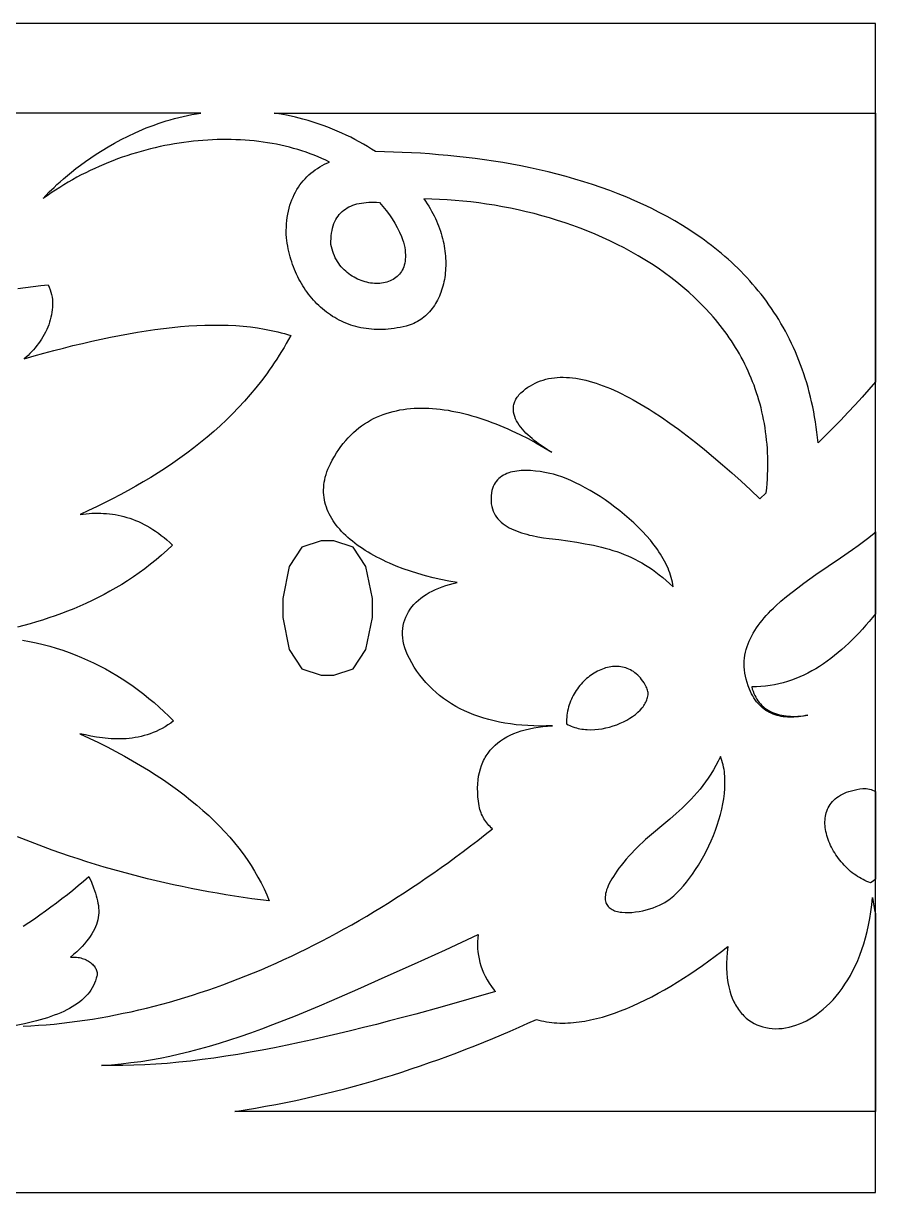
# Model space of a CAD drawing. Extents: x -52 to 65, y 3 to 43.
# Drawn here: x 35.4 to 64.55, y 2.87 to 42.85 of the extents above; entities that cross this region are included whole.
import ezdxf

# ---------------------------------------------------------------- set-up
doc = ezdxf.new("R2010")
doc.units = 0
doc.header["$MEASUREMENT"] = 0
doc.layers.get('0').update_dxf_attribs({"linetype": 'CONTINUOUS'})
doc.layers.add('LAYER_1', color=18, linetype='CONTINUOUS')

msp = doc.modelspace()

# ---------------------------------------------------------------- linework, layer by layer
msp.add_line((64.545, 2.866), (64.545, 42.852))
at = {"layer": 'LAYER_1'}
for points in [[(64.545, 42.852), (-51.907, 42.852)], [(35.388, 8.554), (35.652, 8.569), (35.916, 8.587), (36.179, 8.608), (36.443, 8.632), (36.707, 8.66), (36.971, 8.691), (37.234, 8.725), (37.498, 8.763), (37.761, 8.803), (38.025, 8.847), (38.288, 8.894), (38.551, 8.944), (38.814, 8.998), (39.077, 9.054), (39.34, 9.114), (39.603, 9.177), (39.865, 9.243), (40.128, 9.312), (40.39, 9.384), (40.652, 9.459), (40.914, 9.538), (41.176, 9.619), (41.438, 9.704), (41.699, 9.791), (41.961, 9.882), (42.222, 9.976), (42.483, 10.073), (42.743, 10.172), (43.004, 10.275), (43.264, 10.381), (43.524, 10.49), (43.784, 10.602), (44.044, 10.717), (44.303, 10.835), (44.562, 10.955), (44.821, 11.079), (45.079, 11.206), (45.338, 11.335), (45.596, 11.468), (45.854, 11.603), (46.111, 11.742), (46.368, 11.883), (46.625, 12.027), (46.882, 12.175), (47.138, 12.324), (47.394, 12.477), (47.65, 12.633), (47.905, 12.792), (48.16, 12.953), (48.415, 13.117), (48.669, 13.284), (48.923, 13.454), (49.177, 13.627), (49.43, 13.802), (49.683, 13.98), (49.936, 14.161), (50.188, 14.345), (50.439, 14.532), (50.691, 14.721), (50.942, 14.913), (51.192, 15.108), (51.442, 15.305), (51.4, 15.343), (51.358, 15.383), (51.319, 15.424), (51.281, 15.467), (51.245, 15.511), (51.211, 15.556), (51.178, 15.603), (51.148, 15.651), (51.12, 15.701), (51.094, 15.752), (51.07, 15.805), (51.049, 15.859), (51.029, 15.914), (51.012, 15.971), (50.998, 16.029), (50.986, 16.089), (50.961, 16.249), (50.944, 16.404), (50.934, 16.555), (50.931, 16.701), (50.936, 16.842), (50.948, 16.978), (50.967, 17.11), (50.993, 17.237), (51.026, 17.359), (51.065, 17.476), (51.088, 17.533), (51.112, 17.589), (51.138, 17.644), (51.165, 17.697), (51.194, 17.749), (51.225, 17.8), (51.257, 17.85), (51.291, 17.898), (51.364, 17.992), (51.443, 18.08), (51.528, 18.164), (51.619, 18.243), (51.717, 18.317), (51.82, 18.386), (51.93, 18.45), (52.045, 18.51), (52.166, 18.564), (52.292, 18.614), (52.424, 18.658), (52.562, 18.698), (52.704, 18.732), (52.853, 18.762), (53.006, 18.787), (53.164, 18.806), (53.328, 18.821), (53.496, 18.831), (53.279, 18.824), (53.065, 18.823), (52.856, 18.826), (52.649, 18.835), (52.447, 18.849), (52.248, 18.869), (52.054, 18.893), (51.863, 18.922), (51.676, 18.957), (51.494, 18.997), (51.315, 19.041), (51.14, 19.091), (50.97, 19.146), (50.804, 19.206), (50.642, 19.271), (50.485, 19.341), (50.332, 19.416), (50.183, 19.495), (50.039, 19.58), (49.9, 19.67), (49.765, 19.765), (49.634, 19.865), (49.509, 19.97), (49.388, 20.079), (49.272, 20.194), (49.161, 20.313), (49.054, 20.438), (48.953, 20.567), (48.857, 20.701), (48.765, 20.84), (48.679, 20.984), (48.598, 21.133), (48.539, 21.255), (48.488, 21.375), (48.447, 21.494), (48.414, 21.61), (48.389, 21.724), (48.373, 21.836), (48.365, 21.945), (48.365, 22.052), (48.372, 22.157), (48.387, 22.259), (48.409, 22.359), (48.439, 22.455), (48.475, 22.55), (48.518, 22.641), (48.568, 22.729), (48.623, 22.815), (48.686, 22.897), (48.754, 22.977), (48.828, 23.053), (48.907, 23.126), (48.992, 23.196), (49.082, 23.262), (49.177, 23.325), (49.277, 23.385), (49.382, 23.44), (49.491, 23.493), (49.605, 23.541), (49.722, 23.586), (49.844, 23.627), (49.969, 23.664), (50.097, 23.697), (50.229, 23.726), (49.951, 23.776), (49.677, 23.832), (49.408, 23.895), (49.144, 23.964), (48.886, 24.038), (48.634, 24.118), (48.389, 24.204), (48.151, 24.295), (47.921, 24.392), (47.809, 24.442), (47.7, 24.494), (47.592, 24.547), (47.486, 24.601), (47.383, 24.656), (47.283, 24.712), (47.184, 24.77), (47.088, 24.829), (46.995, 24.889), (46.905, 24.95), (46.817, 25.013), (46.731, 25.076), (46.649, 25.141), (46.569, 25.207), (46.492, 25.273), (46.419, 25.341), (46.348, 25.41), (46.281, 25.48), (46.216, 25.551), (46.155, 25.623), (46.097, 25.696), (46.042, 25.77), (45.991, 25.845), (45.944, 25.92), (45.899, 25.997), (45.859, 26.075), (45.822, 26.153), (45.789, 26.232), (45.759, 26.313), (45.734, 26.394), (45.712, 26.475), (45.694, 26.558), (45.68, 26.642), (45.671, 26.726), (45.665, 26.811), (45.664, 26.896), (45.667, 26.983), (45.674, 27.07), (45.686, 27.158), (45.702, 27.247), (45.722, 27.336), (45.748, 27.426), (45.777, 27.516), (45.812, 27.607), (45.851, 27.699), (45.895, 27.791), (45.962, 27.92), (46.032, 28.043), (46.105, 28.162), (46.18, 28.275), (46.258, 28.384), (46.338, 28.488), (46.421, 28.587), (46.506, 28.682), (46.594, 28.772), (46.683, 28.858), (46.776, 28.939), (46.87, 29.015), (46.966, 29.088), (47.065, 29.155), (47.166, 29.219), (47.268, 29.278), (47.373, 29.334), (47.479, 29.385), (47.588, 29.432), (47.698, 29.474), (47.809, 29.513), (47.923, 29.548), (48.038, 29.58), (48.154, 29.607), (48.273, 29.631), (48.392, 29.651), (48.513, 29.667), (48.635, 29.679), (48.759, 29.689), (48.884, 29.694), (49.01, 29.696), (49.137, 29.695), (49.265, 29.691), (49.394, 29.683), (49.524, 29.672), (49.655, 29.658), (49.787, 29.64), (49.92, 29.62), (50.053, 29.596), (50.187, 29.57), (50.322, 29.541), (50.457, 29.509), (50.593, 29.474), (50.729, 29.436), (50.866, 29.396), (51.003, 29.353), (51.14, 29.307), (51.278, 29.259), (51.416, 29.208), (51.554, 29.155), (51.692, 29.1), (51.83, 29.042), (51.968, 28.982), (52.106, 28.92), (52.381, 28.789), (52.656, 28.65), (52.929, 28.503), (53.2, 28.349), (53.469, 28.187), (53.324, 28.273), (53.173, 28.37), (53.02, 28.476), (52.944, 28.532), (52.869, 28.59), (52.796, 28.651), (52.724, 28.713), (52.654, 28.776), (52.587, 28.841), (52.523, 28.908), (52.463, 28.976), (52.407, 29.045), (52.355, 29.115), (52.308, 29.187), (52.267, 29.259), (52.231, 29.331), (52.202, 29.405), (52.179, 29.478), (52.163, 29.553), (52.155, 29.627), (52.154, 29.664), (52.155, 29.702), (52.158, 29.739), (52.163, 29.776), (52.171, 29.813), (52.18, 29.851), (52.192, 29.888), (52.207, 29.925), (52.224, 29.962), (52.243, 29.999), (52.265, 30.035), (52.29, 30.072), (52.317, 30.109), (52.347, 30.145), (52.38, 30.181), (52.416, 30.217), (52.454, 30.253), (52.496, 30.288), (52.574, 30.35), (52.654, 30.406), (52.736, 30.459), (52.82, 30.507), (52.905, 30.55), (52.993, 30.589), (53.082, 30.624), (53.174, 30.654), (53.267, 30.68), (53.362, 30.702), (53.458, 30.72), (53.557, 30.733), (53.657, 30.742), (53.759, 30.748), (53.862, 30.749), (53.967, 30.746), (54.074, 30.739), (54.182, 30.729), (54.292, 30.714), (54.404, 30.695), (54.517, 30.673), (54.632, 30.647), (54.748, 30.617), (54.866, 30.583), (54.985, 30.546), (55.106, 30.505), (55.228, 30.46), (55.352, 30.412), (55.477, 30.36), (55.603, 30.305), (55.731, 30.246), (55.86, 30.184), (55.99, 30.118), (56.122, 30.049), (56.255, 29.977), (56.389, 29.902), (56.525, 29.823), (56.662, 29.741), (56.8, 29.655), (56.939, 29.567), (57.221, 29.381), (57.508, 29.183), (57.798, 28.973), (58.094, 28.751), (58.393, 28.518), (58.696, 28.274), (59.003, 28.02), (59.313, 27.755), (59.627, 27.48), (59.944, 27.195), (60.265, 26.9), (60.588, 26.597), (60.807, 26.803), (60.822, 26.96), (60.835, 27.116), (60.845, 27.27), (60.852, 27.423), (60.857, 27.575), (60.859, 27.726), (60.859, 27.875), (60.856, 28.023), (60.85, 28.17), (60.842, 28.316), (60.831, 28.46), (60.818, 28.603), (60.802, 28.745), (60.784, 28.886), (60.764, 29.025), (60.741, 29.163), (60.715, 29.3), (60.688, 29.435), (60.658, 29.569), (60.626, 29.702), (60.591, 29.834), (60.555, 29.965), (60.516, 30.094), (60.475, 30.222), (60.431, 30.349), (60.386, 30.474), (60.338, 30.598), (60.289, 30.721), (60.237, 30.843), (60.184, 30.964), (60.128, 31.083), (60.07, 31.201), (60.011, 31.318), (59.949, 31.433), (59.885, 31.547), (59.82, 31.66), (59.753, 31.772), (59.684, 31.883), (59.613, 31.992), (59.54, 32.1), (59.466, 32.207), (59.39, 32.312), (59.312, 32.417), (59.232, 32.52), (59.151, 32.622), (59.068, 32.722), (58.984, 32.822), (58.898, 32.92), (58.721, 33.112), (58.538, 33.3), (58.35, 33.483), (58.155, 33.661), (57.956, 33.834), (57.751, 34.002), (57.541, 34.165), (57.326, 34.323), (57.106, 34.477), (56.882, 34.625), (56.654, 34.769), (56.422, 34.908), (56.186, 35.042), (55.947, 35.171), (55.704, 35.295), (55.457, 35.415), (55.208, 35.529), (54.956, 35.639), (54.701, 35.744), (54.444, 35.844), (54.184, 35.94), (53.923, 36.03), (53.66, 36.116), (53.395, 36.197), (53.128, 36.273), (52.861, 36.345), (52.592, 36.411), (52.323, 36.473), (52.052, 36.531), (51.782, 36.583), (51.511, 36.631), (51.24, 36.674), (50.97, 36.712), (50.7, 36.746), (50.43, 36.775), (50.161, 36.799), (49.893, 36.818), (49.626, 36.833), (49.361, 36.843), (49.097, 36.849), (49.155, 36.767), (49.209, 36.685), (49.262, 36.602), (49.312, 36.519), (49.36, 36.435), (49.405, 36.351), (49.448, 36.266), (49.489, 36.181), (49.527, 36.095), (49.564, 36.009), (49.597, 35.924), (49.629, 35.837), (49.658, 35.751), (49.686, 35.665), (49.711, 35.579), (49.733, 35.493), (49.754, 35.407), (49.772, 35.321), (49.788, 35.235), (49.802, 35.15), (49.814, 35.065), (49.824, 34.98), (49.832, 34.896), (49.837, 34.812), (49.841, 34.729), (49.842, 34.646), (49.841, 34.565), (49.839, 34.483), (49.834, 34.403), (49.827, 34.324), (49.818, 34.245), (49.808, 34.167), (49.795, 34.09), (49.78, 34.015), (49.763, 33.94), (49.745, 33.867), (49.724, 33.795), (49.702, 33.724), (49.678, 33.654), (49.651, 33.586), (49.623, 33.519), (49.593, 33.454), (49.562, 33.39), (49.528, 33.328), (49.493, 33.267), (49.455, 33.208), (49.416, 33.151), (49.376, 33.096), (49.333, 33.043), (49.289, 32.991), (49.243, 32.941), (49.195, 32.894), (49.145, 32.849), (49.094, 32.805), (49.041, 32.764), (48.987, 32.725), (48.931, 32.689), (48.873, 32.655), (48.813, 32.623), (48.752, 32.594), (48.69, 32.567), (48.625, 32.543), (48.56, 32.521), (48.492, 32.502), (48.387, 32.477), (48.283, 32.454), (48.18, 32.435), (48.078, 32.419), (47.977, 32.405), (47.877, 32.395), (47.778, 32.387), (47.68, 32.383), (47.584, 32.381), (47.488, 32.382), (47.393, 32.386), (47.3, 32.392), (47.207, 32.401), (47.116, 32.413), (47.026, 32.427), (46.937, 32.444), (46.85, 32.464), (46.763, 32.486), (46.678, 32.51), (46.594, 32.537), (46.511, 32.566), (46.43, 32.598), (46.35, 32.631), (46.271, 32.667), (46.194, 32.706), (46.118, 32.746), (46.043, 32.789), (45.97, 32.833), (45.898, 32.88), (45.827, 32.929), (45.758, 32.98), (45.691, 33.032), (45.625, 33.087), (45.56, 33.143), (45.497, 33.202), (45.435, 33.262), (45.375, 33.324), (45.317, 33.387), (45.26, 33.453), (45.204, 33.52), (45.151, 33.588), (45.098, 33.658), (45.048, 33.73), (44.999, 33.803), (44.952, 33.878), (44.906, 33.954), (44.862, 34.031), (44.82, 34.11), (44.78, 34.19), (44.741, 34.271), (44.704, 34.354), (44.669, 34.437), (44.636, 34.522), (44.604, 34.608), (44.575, 34.695), (44.547, 34.783), (44.521, 34.872), (44.497, 34.963), (44.475, 35.053), (44.454, 35.145), (44.436, 35.238), (44.42, 35.331), (44.405, 35.426), (44.393, 35.521), (44.388, 35.643), (44.387, 35.764), (44.39, 35.881), (44.396, 35.996), (44.407, 36.109), (44.421, 36.218), (44.439, 36.326), (44.46, 36.43), (44.485, 36.532), (44.514, 36.631), (44.545, 36.727), (44.58, 36.821), (44.618, 36.912), (44.66, 37), (44.704, 37.085), (44.752, 37.168), (44.802, 37.248), (44.855, 37.325), (44.911, 37.4), (44.97, 37.471), (45.032, 37.54), (45.096, 37.606), (45.163, 37.669), (45.232, 37.73), (45.303, 37.787), (45.377, 37.842), (45.453, 37.894), (45.532, 37.943), (45.612, 37.989), (45.695, 38.033), (45.78, 38.073), (45.866, 38.11), (45.737, 38.173), (45.606, 38.233), (45.473, 38.29), (45.338, 38.344), (45.202, 38.396), (45.064, 38.445), (44.924, 38.492), (44.782, 38.536), (44.639, 38.577), (44.494, 38.616), (44.348, 38.652), (44.201, 38.685), (44.052, 38.716), (43.902, 38.744), (43.75, 38.769), (43.598, 38.792), (43.444, 38.812), (43.29, 38.83), (43.134, 38.845), (42.978, 38.857), (42.82, 38.867), (42.662, 38.874), (42.503, 38.879), (42.344, 38.881), (42.183, 38.88), (42.023, 38.877), (41.861, 38.871), (41.7, 38.862), (41.537, 38.851), (41.375, 38.838), (41.212, 38.822), (41.049, 38.803), (40.886, 38.782), (40.723, 38.758), (40.56, 38.731), (40.397, 38.702), (40.233, 38.671), (40.07, 38.636), (39.908, 38.6), (39.745, 38.561), (39.583, 38.519), (39.421, 38.474), (39.259, 38.427), (39.098, 38.378), (38.938, 38.326), (38.778, 38.272), (38.619, 38.215), (38.46, 38.155), (38.303, 38.093), (38.146, 38.028), (37.99, 37.961), (37.835, 37.891), (37.681, 37.819), (37.528, 37.745), (37.376, 37.667), (37.226, 37.588), (37.076, 37.505), (36.928, 37.421), (36.782, 37.334), (36.637, 37.244), (36.493, 37.152), (36.351, 37.057), (36.21, 36.96), (36.071, 36.86), (36.166, 36.965), (36.283, 37.086), (36.445, 37.245), (36.543, 37.337), (36.651, 37.435), (36.77, 37.54), (36.899, 37.651), (37.039, 37.766), (37.189, 37.885), (37.349, 38.007), (37.519, 38.131), (37.699, 38.257), (37.888, 38.383), (38.087, 38.51), (38.295, 38.635), (38.512, 38.759), (38.738, 38.88), (38.974, 38.999), (39.218, 39.113), (39.343, 39.168), (39.47, 39.222), (39.6, 39.275), (39.731, 39.326), (39.865, 39.376), (40.001, 39.424), (40.138, 39.47), (40.278, 39.514), (40.42, 39.556), (40.564, 39.596), (40.709, 39.634), (40.857, 39.67), (41.007, 39.703), (41.158, 39.734), (41.312, 39.762), (41.467, 39.787), (23.9, 39.787)], [(35.21, 33.786), (35.468, 33.824), (35.728, 33.857), (35.987, 33.886), (36.245, 33.909), (36.282, 33.828), (36.313, 33.745), (36.338, 33.662), (36.359, 33.577), (36.375, 33.492), (36.386, 33.406), (36.392, 33.32), (36.394, 33.234), (36.391, 33.147), (36.384, 33.061), (36.373, 32.974), (36.358, 32.887), (36.339, 32.801), (36.317, 32.715), (36.291, 32.63), (36.261, 32.545), (36.228, 32.461), (36.192, 32.378), (36.152, 32.296), (36.11, 32.216), (36.065, 32.136), (36.018, 32.058), (35.967, 31.981), (35.915, 31.906), (35.86, 31.833), (35.803, 31.762), (35.744, 31.693), (35.684, 31.626), (35.621, 31.561), (35.557, 31.498), (35.492, 31.438), (35.425, 31.381), (35.763, 31.478), (36.099, 31.572), (36.432, 31.662), (36.762, 31.748), (37.09, 31.831), (37.414, 31.91), (37.736, 31.984), (38.055, 32.055), (38.37, 32.121), (38.682, 32.183), (38.991, 32.24), (39.297, 32.293), (39.599, 32.341), (39.897, 32.384), (40.192, 32.421), (40.482, 32.454), (40.769, 32.482), (41.052, 32.504), (41.331, 32.52), (41.605, 32.531), (41.876, 32.536), (42.142, 32.535), (42.403, 32.528), (42.66, 32.515), (42.913, 32.496), (43.161, 32.47), (43.403, 32.438), (43.641, 32.399), (43.874, 32.353), (44.102, 32.3), (44.214, 32.271), (44.325, 32.241), (44.435, 32.208), (44.543, 32.174), (44.466, 32.036), (44.389, 31.899), (44.31, 31.765), (44.229, 31.632), (44.147, 31.5), (44.064, 31.371), (43.979, 31.242), (43.893, 31.116), (43.806, 30.991), (43.717, 30.868), (43.536, 30.626), (43.349, 30.39), (43.157, 30.159), (42.961, 29.935), (42.759, 29.717), (42.553, 29.504), (42.342, 29.296), (42.127, 29.093), (41.907, 28.896), (41.683, 28.704), (41.455, 28.516), (41.223, 28.333), (40.987, 28.155), (40.748, 27.981), (40.504, 27.811), (40.257, 27.646), (40.007, 27.484), (39.754, 27.327), (39.497, 27.173), (39.237, 27.023), (38.974, 26.876), (38.708, 26.732), (38.44, 26.592), (38.169, 26.455), (37.895, 26.32), (37.619, 26.189), (37.341, 26.059), (37.441, 26.072), (37.541, 26.083), (37.641, 26.091), (37.741, 26.097), (37.841, 26.1), (37.94, 26.101), (38.04, 26.1), (38.14, 26.096), (38.239, 26.089), (38.338, 26.079), (38.438, 26.067), (38.537, 26.052), (38.636, 26.033), (38.735, 26.012), (38.834, 25.987), (38.933, 25.959), (39.032, 25.928), (39.131, 25.893), (39.229, 25.855), (39.328, 25.814), (39.426, 25.768), (39.524, 25.719), (39.623, 25.667), (39.721, 25.61), (39.819, 25.549), (39.916, 25.485), (40.014, 25.416), (40.112, 25.343), (40.209, 25.266), (40.306, 25.185), (40.403, 25.099), (40.5, 25.009), (40.313, 24.835), (40.125, 24.668), (39.935, 24.508), (39.743, 24.353), (39.55, 24.204), (39.355, 24.062), (39.158, 23.925), (38.96, 23.793), (38.761, 23.667), (38.56, 23.546), (38.358, 23.43), (38.154, 23.319), (37.949, 23.213), (37.743, 23.111), (37.536, 23.014), (37.328, 22.921), (37.118, 22.833), (36.908, 22.748), (36.696, 22.668), (36.483, 22.591), (36.27, 22.518), (36.055, 22.448), (35.84, 22.382), (35.623, 22.318), (35.406, 22.258), (35.189, 22.201)], [(35.365, 21.759), (35.602, 21.715), (35.836, 21.665), (36.067, 21.61), (36.295, 21.55), (36.519, 21.484), (36.74, 21.414), (36.957, 21.338), (37.172, 21.257), (37.383, 21.171), (37.592, 21.08), (37.797, 20.984), (37.999, 20.883), (38.199, 20.778), (38.395, 20.668), (38.588, 20.553), (38.779, 20.434), (38.967, 20.31), (39.152, 20.181), (39.334, 20.048), (39.513, 19.911), (39.69, 19.769), (39.864, 19.623), (40.035, 19.473), (40.204, 19.319), (40.371, 19.16), (40.534, 18.998), (40.437, 18.926), (40.339, 18.859), (40.24, 18.797), (40.141, 18.74), (40.04, 18.688), (39.94, 18.64), (39.838, 18.597), (39.736, 18.559), (39.634, 18.524), (39.531, 18.494), (39.428, 18.467), (39.325, 18.444), (39.222, 18.425), (39.118, 18.41), (39.015, 18.397), (38.912, 18.388), (38.809, 18.382), (38.706, 18.379), (38.603, 18.379), (38.501, 18.381), (38.4, 18.386), (38.298, 18.393), (38.198, 18.402), (38.098, 18.414), (37.901, 18.442), (37.707, 18.477), (37.517, 18.517), (37.332, 18.561), (37.651, 18.411), (37.962, 18.259), (38.266, 18.106), (38.563, 17.95), (38.852, 17.792), (39.133, 17.633), (39.407, 17.472), (39.674, 17.309), (39.933, 17.144), (40.184, 16.977), (40.428, 16.808), (40.664, 16.638), (40.893, 16.466), (41.114, 16.291), (41.328, 16.115), (41.534, 15.938), (41.733, 15.758), (41.924, 15.576), (42.107, 15.393), (42.283, 15.207), (42.452, 15.02), (42.613, 14.831), (42.766, 14.64), (42.912, 14.447), (43.05, 14.253), (43.181, 14.056), (43.304, 13.858), (43.42, 13.658), (43.528, 13.456), (43.629, 13.252), (43.722, 13.046), (43.808, 12.839), (43.51, 12.877), (43.212, 12.917), (42.914, 12.96), (42.616, 13.005), (42.319, 13.052), (42.021, 13.102), (41.724, 13.155), (41.426, 13.21), (41.129, 13.268), (40.832, 13.329), (40.534, 13.392), (40.237, 13.459), (39.94, 13.527), (39.643, 13.599), (39.346, 13.674), (39.049, 13.751), (38.753, 13.831), (38.456, 13.914), (38.159, 14.001), (37.863, 14.09), (37.567, 14.182), (37.27, 14.277), (36.974, 14.376), (36.678, 14.477), (36.382, 14.582), (36.086, 14.69), (35.79, 14.801), (35.494, 14.916), (35.199, 15.034)], [(35.387, 11.977), (35.58, 12.103), (35.771, 12.232), (35.962, 12.364), (36.151, 12.498), (36.34, 12.636), (36.528, 12.776), (36.714, 12.919), (36.9, 13.064), (37.085, 13.213), (37.269, 13.364), (37.452, 13.518), (37.634, 13.675), (37.72, 13.478), (37.796, 13.29), (37.829, 13.198), (37.86, 13.109), (37.887, 13.021), (37.911, 12.934), (37.931, 12.849), (37.947, 12.765), (37.96, 12.682), (37.968, 12.6), (37.972, 12.518), (37.972, 12.438), (37.967, 12.357), (37.957, 12.277), (37.943, 12.197), (37.923, 12.117), (37.897, 12.037), (37.867, 11.957), (37.83, 11.876), (37.788, 11.795), (37.739, 11.713), (37.685, 11.63), (37.624, 11.546), (37.557, 11.461), (37.482, 11.374), (37.401, 11.286), (37.313, 11.197), (37.218, 11.105), (37.115, 11.012), (37.005, 10.917), (37.058, 10.921), (37.111, 10.922), (37.163, 10.921), (37.214, 10.917), (37.264, 10.911), (37.314, 10.902), (37.362, 10.89), (37.409, 10.877), (37.454, 10.862), (37.498, 10.844), (37.54, 10.825), (37.581, 10.804), (37.62, 10.782), (37.657, 10.758), (37.692, 10.732), (37.725, 10.706), (37.756, 10.678), (37.785, 10.649), (37.811, 10.619), (37.835, 10.589), (37.856, 10.557), (37.874, 10.526), (37.89, 10.493), (37.902, 10.461), (37.912, 10.428), (37.919, 10.394), (37.922, 10.361), (37.922, 10.328), (37.919, 10.295), (37.912, 10.263), (37.902, 10.231), (37.887, 10.199), (37.861, 10.113), (37.83, 10.029), (37.793, 9.949), (37.751, 9.87), (37.704, 9.794), (37.652, 9.721), (37.595, 9.65), (37.533, 9.582), (37.467, 9.515), (37.396, 9.452), (37.321, 9.39), (37.241, 9.331), (37.157, 9.273), (37.068, 9.218), (36.976, 9.165), (36.879, 9.114), (36.779, 9.065), (36.674, 9.018), (36.566, 8.973), (36.454, 8.929), (36.339, 8.887), (36.22, 8.848), (36.098, 8.809), (35.972, 8.773), (35.843, 8.738), (35.711, 8.704), (35.576, 8.673), (35.439, 8.642), (35.154, 8.586)], [(-51.907, 2.866), (64.545, 2.866)]]:
    msp.add_lwpolyline(points, dxfattribs=at)
for points in [[(64.545, 39.787), (64.545, 30.595), (64.319, 30.334), (64.085, 30.072), (63.846, 29.81), (63.6, 29.548), (63.35, 29.286), (63.096, 29.025), (62.838, 28.764), (62.577, 28.505), (62.559, 28.687), (62.538, 28.868), (62.514, 29.046), (62.488, 29.222), (62.459, 29.396), (62.428, 29.568), (62.394, 29.738), (62.358, 29.906), (62.319, 30.072), (62.278, 30.236), (62.234, 30.398), (62.188, 30.558), (62.14, 30.716), (62.089, 30.872), (62.036, 31.026), (61.981, 31.178), (61.924, 31.328), (61.864, 31.476), (61.802, 31.622), (61.738, 31.766), (61.672, 31.909), (61.603, 32.049), (61.533, 32.188), (61.46, 32.325), (61.386, 32.46), (61.309, 32.593), (61.23, 32.724), (61.15, 32.853), (61.067, 32.981), (60.983, 33.107), (60.897, 33.231), (60.808, 33.353), (60.718, 33.474), (60.626, 33.592), (60.533, 33.709), (60.437, 33.824), (60.34, 33.938), (60.241, 34.05), (60.14, 34.16), (60.038, 34.268), (59.934, 34.375), (59.828, 34.48), (59.721, 34.583), (59.612, 34.685), (59.502, 34.785), (59.39, 34.884), (59.277, 34.98), (59.162, 35.076), (59.046, 35.169), (58.928, 35.261), (58.809, 35.352), (58.689, 35.441), (58.567, 35.528), (58.444, 35.614), (58.194, 35.781), (57.939, 35.942), (57.679, 36.098), (57.415, 36.247), (57.146, 36.39), (56.873, 36.528), (56.596, 36.661), (56.315, 36.787), (56.031, 36.909), (55.744, 37.025), (55.453, 37.136), (55.159, 37.241), (54.863, 37.342), (54.564, 37.437), (54.262, 37.528), (53.959, 37.614), (53.653, 37.695), (53.346, 37.772), (53.037, 37.844), (52.727, 37.912), (52.416, 37.975), (52.104, 38.034), (51.791, 38.089), (51.477, 38.139), (51.163, 38.186), (50.849, 38.229), (50.535, 38.268), (50.222, 38.303), (49.909, 38.334), (49.596, 38.362), (49.284, 38.387), (48.974, 38.408), (48.665, 38.425), (48.357, 38.44), (48.051, 38.451), (47.746, 38.459), (47.444, 38.465), (47.307, 38.553), (47.168, 38.639), (47.027, 38.722), (46.884, 38.803), (46.738, 38.881), (46.59, 38.957), (46.44, 39.031), (46.287, 39.102), (46.132, 39.171), (45.973, 39.237), (45.811, 39.3), (45.647, 39.361), (45.479, 39.419), (45.308, 39.475), (45.133, 39.528), (44.955, 39.578), (44.704, 39.642), (44.456, 39.698), (44.21, 39.747), (43.968, 39.787)], [(47.573, 36.73), (47.695, 36.591), (47.808, 36.45), (47.913, 36.308), (48.01, 36.164), (48.1, 36.018), (48.184, 35.868), (48.261, 35.716), (48.333, 35.56), (48.367, 35.462), (48.395, 35.366), (48.418, 35.274), (48.437, 35.185), (48.45, 35.1), (48.459, 35.017), (48.464, 34.938), (48.464, 34.862), (48.459, 34.789), (48.451, 34.719), (48.439, 34.653), (48.423, 34.589), (48.403, 34.529), (48.38, 34.472), (48.354, 34.417), (48.324, 34.366), (48.291, 34.318), (48.256, 34.273), (48.217, 34.231), (48.176, 34.193), (48.132, 34.157), (48.086, 34.124), (48.038, 34.094), (47.988, 34.067), (47.936, 34.043), (47.882, 34.022), (47.826, 34.004), (47.769, 33.989), (47.71, 33.977), (47.65, 33.968), (47.59, 33.962), (47.528, 33.958), (47.465, 33.958), (47.402, 33.96), (47.338, 33.965), (47.274, 33.973), (47.21, 33.984), (47.146, 33.997), (47.082, 34.013), (47.018, 34.033), (46.954, 34.054), (46.891, 34.079), (46.828, 34.106), (46.766, 34.137), (46.706, 34.169), (46.646, 34.205), (46.587, 34.243), (46.53, 34.284), (46.475, 34.327), (46.421, 34.374), (46.368, 34.422), (46.318, 34.474), (46.27, 34.528), (46.224, 34.584), (46.18, 34.644), (46.139, 34.705), (46.1, 34.77), (46.065, 34.837), (46.032, 34.906), (46.002, 34.978), (45.976, 35.053), (45.953, 35.13), (45.933, 35.209), (45.917, 35.291), (45.916, 35.395), (45.919, 35.495), (45.926, 35.591), (45.937, 35.682), (45.952, 35.769), (45.97, 35.852), (45.992, 35.93), (46.019, 36.005), (46.048, 36.076), (46.081, 36.142), (46.118, 36.205), (46.158, 36.264), (46.202, 36.319), (46.248, 36.371), (46.298, 36.418), (46.351, 36.463), (46.408, 36.503), (46.467, 36.541), (46.529, 36.574), (46.594, 36.605), (46.662, 36.632), (46.732, 36.656), (46.805, 36.677), (46.881, 36.694), (46.96, 36.709), (47.04, 36.72), (47.124, 36.729), (47.209, 36.735), (47.297, 36.737), (47.387, 36.738), (47.479, 36.735)], [(53.397, 27.464), (53.235, 27.496), (53.071, 27.523), (52.907, 27.544), (52.743, 27.557), (52.663, 27.561), (52.583, 27.562), (52.504, 27.561), (52.426, 27.558), (52.35, 27.552), (52.275, 27.543), (52.202, 27.532), (52.131, 27.518), (52.062, 27.501), (51.996, 27.48), (51.932, 27.457), (51.87, 27.43), (51.812, 27.399), (51.756, 27.365), (51.704, 27.327), (51.655, 27.285), (51.61, 27.24), (51.568, 27.19), (51.53, 27.136), (51.497, 27.078), (51.468, 27.015), (51.443, 26.948), (51.423, 26.876), (51.408, 26.799), (51.395, 26.696), (51.39, 26.598), (51.391, 26.505), (51.4, 26.416), (51.415, 26.331), (51.436, 26.25), (51.464, 26.174), (51.497, 26.101), (51.536, 26.032), (51.58, 25.967), (51.629, 25.905), (51.683, 25.847), (51.742, 25.792), (51.805, 25.741), (51.872, 25.692), (51.942, 25.647), (52.017, 25.604), (52.094, 25.565), (52.175, 25.528), (52.258, 25.493), (52.344, 25.461), (52.432, 25.431), (52.522, 25.404), (52.614, 25.379), (52.707, 25.355), (52.802, 25.334), (52.994, 25.296), (53.188, 25.264), (53.382, 25.238), (53.707, 25.196), (54.02, 25.154), (54.321, 25.109), (54.612, 25.059), (54.754, 25.032), (54.894, 25.003), (55.031, 24.973), (55.167, 24.941), (55.3, 24.906), (55.432, 24.869), (55.562, 24.829), (55.69, 24.787), (55.817, 24.742), (55.942, 24.693), (56.067, 24.642), (56.19, 24.586), (56.312, 24.527), (56.433, 24.465), (56.553, 24.398), (56.673, 24.326), (56.792, 24.251), (56.911, 24.17), (57.029, 24.085), (57.147, 23.995), (57.265, 23.899), (57.383, 23.799), (57.501, 23.692), (57.619, 23.58), (57.609, 23.66), (57.596, 23.74), (57.579, 23.82), (57.558, 23.901), (57.535, 23.981), (57.508, 24.062), (57.478, 24.142), (57.445, 24.223), (57.409, 24.304), (57.37, 24.384), (57.328, 24.464), (57.283, 24.545), (57.236, 24.624), (57.187, 24.704), (57.135, 24.784), (57.08, 24.863), (57.023, 24.941), (56.965, 25.02), (56.841, 25.175), (56.709, 25.328), (56.57, 25.478), (56.425, 25.626), (56.275, 25.771), (56.119, 25.912), (55.959, 26.049), (55.796, 26.182), (55.63, 26.311), (55.461, 26.435), (55.292, 26.554), (55.121, 26.667), (54.951, 26.775), (54.781, 26.876), (54.612, 26.972), (54.446, 27.06), (54.282, 27.142), (54.122, 27.216), (53.966, 27.282), (53.815, 27.34), (53.669, 27.39), (53.529, 27.432)], [(64.545, 25.461), (64.545, 22.665), (64.435, 22.53), (64.323, 22.397), (64.21, 22.267), (64.096, 22.14), (63.981, 22.015), (63.865, 21.893), (63.748, 21.775), (63.629, 21.659), (63.509, 21.547), (63.388, 21.438), (63.265, 21.333), (63.141, 21.231), (63.015, 21.133), (62.888, 21.039), (62.76, 20.95), (62.629, 20.864), (62.498, 20.783), (62.364, 20.706), (62.229, 20.634), (62.093, 20.566), (61.954, 20.503), (61.814, 20.445), (61.672, 20.393), (61.528, 20.345), (61.383, 20.303), (61.235, 20.266), (61.085, 20.235), (60.934, 20.209), (60.78, 20.189), (60.624, 20.176), (60.466, 20.168), (60.306, 20.166), (60.328, 20.087), (60.353, 20.012), (60.381, 19.939), (60.412, 19.871), (60.446, 19.805), (60.482, 19.743), (60.522, 19.684), (60.564, 19.629), (60.609, 19.576), (60.657, 19.527), (60.707, 19.481), (60.76, 19.439), (60.815, 19.399), (60.872, 19.363), (60.932, 19.329), (60.994, 19.299), (61.058, 19.271), (61.124, 19.247), (61.192, 19.225), (61.262, 19.207), (61.334, 19.191), (61.408, 19.178), (61.483, 19.168), (61.56, 19.16), (61.639, 19.156), (61.72, 19.154), (61.802, 19.154), (61.885, 19.158), (61.969, 19.164), (62.055, 19.172), (62.142, 19.183), (62.231, 19.197), (62.149, 19.179), (62.068, 19.164), (61.988, 19.151), (61.909, 19.141), (61.831, 19.133), (61.753, 19.127), (61.677, 19.125), (61.601, 19.125), (61.527, 19.128), (61.454, 19.133), (61.382, 19.142), (61.311, 19.154), (61.242, 19.168), (61.174, 19.186), (61.107, 19.206), (61.041, 19.23), (60.977, 19.257), (60.915, 19.287), (60.854, 19.321), (60.795, 19.358), (60.737, 19.399), (60.682, 19.443), (60.628, 19.49), (60.575, 19.542), (60.525, 19.596), (60.476, 19.655), (60.43, 19.717), (60.385, 19.784), (60.343, 19.854), (60.302, 19.928), (60.264, 20.006), (60.228, 20.088), (60.185, 20.201), (60.147, 20.311), (60.116, 20.42), (60.091, 20.528), (60.072, 20.635), (60.059, 20.74), (60.052, 20.844), (60.05, 20.946), (60.054, 21.048), (60.063, 21.148), (60.077, 21.247), (60.096, 21.345), (60.119, 21.441), (60.148, 21.537), (60.181, 21.631), (60.219, 21.724), (60.261, 21.817), (60.307, 21.908), (60.357, 21.998), (60.41, 22.087), (60.468, 22.176), (60.529, 22.263), (60.594, 22.349), (60.662, 22.435), (60.733, 22.52), (60.807, 22.603), (60.885, 22.687), (60.964, 22.769), (61.047, 22.85), (61.132, 22.931), (61.309, 23.091), (61.494, 23.247), (61.686, 23.402), (61.884, 23.554), (62.087, 23.704), (62.293, 23.852), (62.502, 23.999), (62.924, 24.287), (63.343, 24.572), (63.75, 24.854), (63.946, 24.994), (64.136, 25.135), (64.318, 25.275), (64.492, 25.416)], [(46.018, 20.56), (46.675, 20.779), (47.113, 21.436), (47.332, 22.531), (47.332, 23.187), (47.113, 24.282), (46.675, 24.939), (46.018, 25.158), (45.58, 25.158), (44.924, 24.939), (44.486, 24.282), (44.267, 23.187), (44.267, 22.531), (44.486, 21.436), (44.924, 20.779), (45.58, 20.56)], [(53.973, 18.898), (54.026, 18.868), (54.081, 18.841), (54.137, 18.817), (54.194, 18.794), (54.252, 18.775), (54.311, 18.757), (54.371, 18.742), (54.432, 18.729), (54.493, 18.718), (54.556, 18.71), (54.618, 18.703), (54.681, 18.699), (54.808, 18.696), (54.937, 18.701), (55.065, 18.713), (55.194, 18.732), (55.321, 18.757), (55.447, 18.789), (55.571, 18.826), (55.692, 18.869), (55.81, 18.917), (55.924, 18.97), (56.033, 19.028), (56.137, 19.089), (56.235, 19.154), (56.327, 19.222), (56.412, 19.293), (56.489, 19.367), (56.558, 19.443), (56.589, 19.482), (56.617, 19.521), (56.644, 19.56), (56.668, 19.6), (56.689, 19.64), (56.708, 19.681), (56.724, 19.721), (56.737, 19.762), (56.748, 19.803), (56.756, 19.843), (56.76, 19.884), (56.762, 19.925), (56.76, 19.966), (56.755, 20.006), (56.747, 20.047), (56.735, 20.087), (56.72, 20.127), (56.702, 20.166), (56.664, 20.235), (56.625, 20.299), (56.585, 20.36), (56.543, 20.416), (56.499, 20.47), (56.454, 20.519), (56.408, 20.565), (56.36, 20.607), (56.311, 20.646), (56.261, 20.682), (56.21, 20.714), (56.158, 20.743), (56.105, 20.768), (56.051, 20.79), (55.997, 20.809), (55.942, 20.825), (55.886, 20.838), (55.83, 20.848), (55.773, 20.855), (55.716, 20.859), (55.659, 20.86), (55.601, 20.858), (55.543, 20.853), (55.485, 20.846), (55.428, 20.836), (55.37, 20.824), (55.312, 20.809), (55.255, 20.791), (55.198, 20.771), (55.141, 20.748), (55.085, 20.723), (55.029, 20.696), (54.974, 20.666), (54.919, 20.635), (54.866, 20.601), (54.813, 20.565), (54.761, 20.526), (54.71, 20.486), (54.66, 20.444), (54.611, 20.4), (54.564, 20.354), (54.517, 20.306), (54.472, 20.257), (54.429, 20.206), (54.387, 20.153), (54.346, 20.098), (54.307, 20.042), (54.27, 19.985), (54.235, 19.925), (54.202, 19.865), (54.17, 19.803), (54.141, 19.74), (54.113, 19.676), (54.088, 19.61), (54.065, 19.543), (54.045, 19.475), (54.027, 19.406), (54.011, 19.336), (53.998, 19.265), (53.987, 19.193), (53.979, 19.121), (53.974, 19.047), (53.972, 18.973)], [(59.239, 17.778), (59.161, 17.62), (59.08, 17.467), (58.997, 17.32), (58.91, 17.179), (58.821, 17.044), (58.729, 16.913), (58.635, 16.787), (58.539, 16.666), (58.441, 16.549), (58.342, 16.437), (58.241, 16.327), (58.139, 16.221), (58.035, 16.119), (57.931, 16.019), (57.826, 15.922), (57.721, 15.827), (57.509, 15.642), (57.298, 15.463), (56.881, 15.114), (56.679, 14.938), (56.58, 14.849), (56.483, 14.759), (56.388, 14.668), (56.294, 14.575), (56.204, 14.48), (56.115, 14.382), (56.018, 14.27), (55.928, 14.162), (55.844, 14.058), (55.767, 13.958), (55.697, 13.862), (55.633, 13.769), (55.575, 13.68), (55.522, 13.595), (55.476, 13.514), (55.435, 13.435), (55.4, 13.361), (55.37, 13.29), (55.346, 13.222), (55.326, 13.157), (55.312, 13.096), (55.302, 13.038), (55.297, 12.983), (55.296, 12.931), (55.299, 12.882), (55.307, 12.836), (55.318, 12.793), (55.334, 12.752), (55.353, 12.715), (55.375, 12.68), (55.401, 12.648), (55.43, 12.618), (55.463, 12.591), (55.498, 12.567), (55.536, 12.544), (55.576, 12.525), (55.619, 12.507), (55.664, 12.492), (55.712, 12.479), (55.761, 12.468), (55.813, 12.459), (55.866, 12.452), (55.976, 12.444), (56.091, 12.444), (56.21, 12.45), (56.332, 12.463), (56.455, 12.482), (56.578, 12.506), (56.699, 12.536), (56.819, 12.569), (56.934, 12.607), (57.045, 12.649), (57.15, 12.694), (57.248, 12.741), (57.337, 12.791), (57.416, 12.842), (57.472, 12.883), (57.528, 12.926), (57.64, 13.019), (57.751, 13.123), (57.861, 13.235), (57.97, 13.355), (58.078, 13.484), (58.184, 13.62), (58.287, 13.762), (58.388, 13.911), (58.487, 14.065), (58.582, 14.225), (58.673, 14.389), (58.761, 14.557), (58.844, 14.728), (58.923, 14.902), (58.997, 15.079), (59.066, 15.258), (59.129, 15.437), (59.186, 15.618), (59.237, 15.799), (59.282, 15.979), (59.319, 16.158), (59.35, 16.336), (59.372, 16.512), (59.387, 16.685), (59.391, 16.77), (59.393, 16.855), (59.393, 16.939), (59.391, 17.021), (59.387, 17.103), (59.38, 17.183), (59.371, 17.263), (59.36, 17.341), (59.346, 17.417), (59.33, 17.493), (59.311, 17.567), (59.29, 17.639), (59.266, 17.71)], [(64.545, 16.58), (64.545, 13.582), (64.464, 13.521), (64.376, 13.464), (64.311, 13.486), (64.246, 13.511), (64.181, 13.539), (64.117, 13.569), (64.054, 13.603), (63.991, 13.639), (63.929, 13.677), (63.868, 13.718), (63.808, 13.761), (63.749, 13.806), (63.692, 13.853), (63.635, 13.903), (63.579, 13.954), (63.525, 14.007), (63.473, 14.061), (63.421, 14.117), (63.372, 14.175), (63.324, 14.234), (63.277, 14.294), (63.233, 14.355), (63.19, 14.418), (63.149, 14.481), (63.11, 14.545), (63.073, 14.61), (63.038, 14.676), (63.006, 14.742), (62.976, 14.809), (62.948, 14.876), (62.922, 14.943), (62.899, 15.011), (62.878, 15.078), (62.86, 15.146), (62.845, 15.213), (62.833, 15.28), (62.823, 15.347), (62.817, 15.413), (62.813, 15.479), (62.812, 15.544), (62.815, 15.609), (62.821, 15.672), (62.83, 15.735), (62.842, 15.796), (62.858, 15.857), (62.877, 15.916), (62.9, 15.974), (62.926, 16.03), (62.957, 16.085), (62.991, 16.138), (63.028, 16.19), (63.07, 16.239), (63.116, 16.287), (63.166, 16.333), (63.22, 16.376), (63.278, 16.417), (63.341, 16.456), (63.408, 16.493), (63.479, 16.526), (63.555, 16.558), (63.635, 16.586), (63.72, 16.612), (63.81, 16.634), (63.905, 16.654), (64.005, 16.67), (64.109, 16.684), (64.166, 16.687), (64.223, 16.686), (64.278, 16.68), (64.334, 16.669), (64.388, 16.653), (64.441, 16.633), (64.494, 16.609)], [(64.545, 12.411), (64.545, 5.641), (42.624, 5.641), (42.978, 5.697), (43.33, 5.755), (43.679, 5.817), (44.026, 5.881), (44.371, 5.949), (44.714, 6.02), (45.054, 6.094), (45.392, 6.171), (45.728, 6.251), (46.062, 6.334), (46.393, 6.419), (46.723, 6.508), (47.051, 6.599), (47.376, 6.693), (47.7, 6.789), (48.022, 6.888), (48.342, 6.99), (48.66, 7.094), (48.977, 7.201), (49.291, 7.31), (49.604, 7.421), (49.915, 7.535), (50.225, 7.651), (50.533, 7.769), (50.839, 7.89), (51.144, 8.012), (51.447, 8.137), (51.749, 8.264), (52.05, 8.392), (52.349, 8.523), (52.647, 8.656), (52.943, 8.79), (53.028, 8.766), (53.114, 8.745), (53.2, 8.726), (53.288, 8.71), (53.377, 8.696), (53.466, 8.685), (53.556, 8.676), (53.647, 8.67), (53.739, 8.666), (53.832, 8.664), (53.925, 8.665), (54.019, 8.668), (54.114, 8.673), (54.21, 8.68), (54.306, 8.69), (54.403, 8.702), (54.501, 8.716), (54.599, 8.732), (54.798, 8.77), (54.999, 8.817), (55.202, 8.871), (55.407, 8.934), (55.614, 9.003), (55.822, 9.08), (56.033, 9.164), (56.245, 9.255), (56.458, 9.352), (56.672, 9.456), (56.887, 9.566), (57.103, 9.682), (57.32, 9.803), (57.538, 9.93), (57.755, 10.062), (57.973, 10.199), (58.191, 10.341), (58.409, 10.487), (58.627, 10.638), (58.845, 10.792), (59.062, 10.951), (59.278, 11.113), (59.494, 11.279), (59.471, 11.082), (59.456, 10.893), (59.448, 10.711), (59.449, 10.537), (59.456, 10.369), (59.471, 10.208), (59.493, 10.055), (59.521, 9.909), (59.556, 9.769), (59.597, 9.637), (59.644, 9.512), (59.697, 9.395), (59.725, 9.338), (59.755, 9.284), (59.786, 9.231), (59.818, 9.18), (59.851, 9.131), (59.886, 9.083), (59.922, 9.038), (59.959, 8.994), (59.998, 8.952), (60.037, 8.912), (60.077, 8.873), (60.119, 8.836), (60.205, 8.768), (60.295, 8.707), (60.388, 8.653), (60.485, 8.606), (60.585, 8.566), (60.687, 8.533), (60.793, 8.507), (60.9, 8.488), (61.01, 8.476), (61.122, 8.471), (61.235, 8.474), (61.35, 8.483), (61.467, 8.499), (61.584, 8.522), (61.702, 8.553), (61.82, 8.59), (61.939, 8.635), (62.058, 8.686), (62.176, 8.744), (62.294, 8.81), (62.412, 8.882), (62.528, 8.962), (62.643, 9.048), (62.757, 9.141), (62.87, 9.242), (62.98, 9.349), (63.089, 9.463), (63.195, 9.585), (63.298, 9.713), (63.399, 9.848), (63.497, 9.99), (63.591, 10.139), (63.682, 10.295), (63.769, 10.458), (63.853, 10.628), (63.932, 10.805), (64.006, 10.989), (64.076, 11.18), (64.141, 11.377), (64.201, 11.582), (64.255, 11.793), (64.304, 12.012), (64.347, 12.237), (64.383, 12.469), (64.414, 12.708), (64.438, 12.954), (64.456, 12.811), (64.481, 12.673), (64.51, 12.54)], [(51.542, 9.743), (50.628, 9.48), (49.719, 9.223), (48.814, 8.974), (48.365, 8.853), (47.917, 8.735), (47.471, 8.619), (47.027, 8.507), (46.585, 8.397), (46.146, 8.291), (45.709, 8.189), (45.274, 8.091), (44.843, 7.996), (44.414, 7.906), (43.988, 7.821), (43.566, 7.74), (43.147, 7.664), (42.731, 7.593), (42.319, 7.527), (41.91, 7.467), (41.506, 7.413), (41.106, 7.364), (40.709, 7.322), (40.317, 7.286), (39.93, 7.257), (39.547, 7.234), (39.169, 7.219), (38.796, 7.21), (38.427, 7.209), (38.064, 7.216), (38.404, 7.24), (38.74, 7.271), (39.074, 7.31), (39.408, 7.355), (39.74, 7.407), (40.073, 7.467), (40.406, 7.534), (40.74, 7.608), (41.077, 7.69), (41.417, 7.778), (41.759, 7.875), (42.106, 7.978), (42.458, 8.09), (42.815, 8.208), (43.179, 8.335), (43.549, 8.469), (43.927, 8.61), (44.312, 8.76), (44.707, 8.917), (45.111, 9.082), (45.526, 9.255), (45.951, 9.436), (46.388, 9.625), (46.838, 9.822), (47.775, 10.24), (48.771, 10.69), (49.828, 11.174), (50.954, 11.691), (50.94, 11.572), (50.931, 11.453), (50.929, 11.334), (50.932, 11.215), (50.942, 11.096), (50.957, 10.976), (50.98, 10.857), (51.009, 10.738), (51.045, 10.619), (51.088, 10.5), (51.138, 10.382), (51.195, 10.264), (51.259, 10.146), (51.331, 10.028), (51.411, 9.912), (51.499, 9.795)]]:
    msp.add_lwpolyline(points, close=True, dxfattribs=at)

doc.saveas('drawing.dxf')
